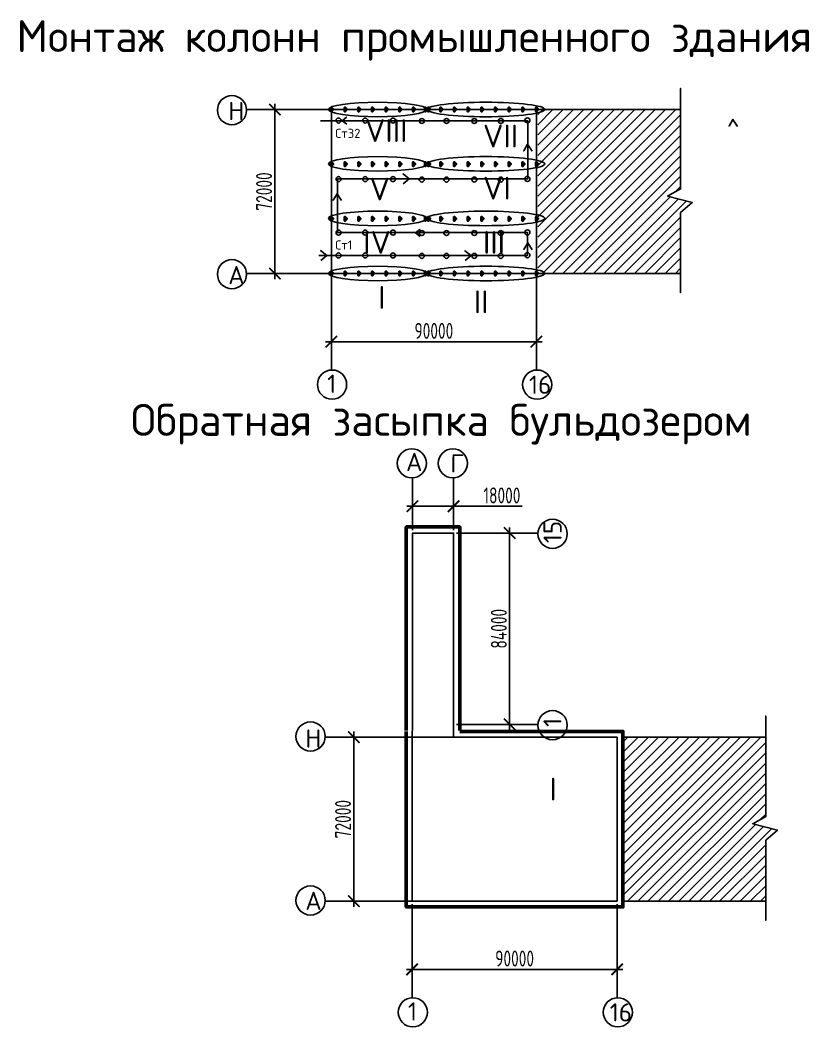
# Paper-space layout 'захватки' of a CAD drawing. Header units: millimetres. Extents: x 42 to 1165, y 6 to 801.
# Drawn here: x 273.7 to 446.8, y 24.1 to 245.1 of the extents above; entities that cross this region are included whole.
import ezdxf

# ---------------------------------------------------------------- set-up
doc = ezdxf.new("R2010")
doc.units = ezdxf.units.MM
doc.header["$LTSCALE"] = 0.5
doc.layers.add('размеры', color=7, linetype='Continuous')
doc.layers.add('тонкие', color=7, linetype='Continuous')
doc.layers.add('ТОЛСТЫЕ', color=1, linetype='Continuous', lineweight=50)
doc.layers.add('ТОНКИЕе', color=7, linetype='Continuous', lineweight=25)
doc.styles.add('Наклонный', font='isocpeur.ttf', dxfattribs={"width": 0.7, "height": 3.5})
doc.styles.add('Наклонный 5', font='isocpeur.ttf', dxfattribs={"height": 7})
doc.dimstyles.new('СТРОИТЕЛЬНЫЙ', dxfattribs={"dimtxt": 3.5, "dimasz": 2.5, "dimexe": 1.25, "dimexo": 0.625, "dimtad": 1, "dimdec": 0, "dimlfac": 500, "dimdsep": 46, "dimtxsty": 'Наклонный', "dimblk1": 'ARCHTICK', "dimblk2": 'ARCHTICK', "dimsah": 1, "dimcen": 0, "dimdle": 1.25, "dimadec": 0, "dimazin": 0, "dimtfac": 0.75, "dimtdec": 0, "dimtmove": 0, "dimatfit": 3, "dimldrblk": 'ARCHTICK', "dimfxl": 1, "dimtolj": 1, "dimtzin": 0, "dimarcsym": 0})

# ---------------------------------------------------------------- blocks, each defined once
blk = doc.blocks.new('_ArchTick')
at = {"color": 0, "linetype": 'ByBlock', "const_width": 0.15}
blk.add_lwpolyline([(-0.5, -0.5), (0.5, 0.5)], dxfattribs=at)
blk = doc.blocks.new('*D749')
at = {"layer": 'Defpoints', "color": 0}
for p in [(342.04, 189.45), (387.04, 189.45), (387.04, 174.48)]:
    blk.add_point(p, dxfattribs=at)
at = {"layer": 'размеры', "color": 0, "lineweight": -2}
for p, q in [((342.04, 188.83), (342.04, 173.23)), ((387.04, 188.83), (387.04, 173.23)), ((340.79, 174.48), (388.29, 174.48))]:
    blk.add_line(p, q, dxfattribs=at)
at = {"layer": 'размеры', "color": 0, "lineweight": -2, "xscale": 2.5, "yscale": 2.5, "zscale": 2.5, "rotation": 180}
blk.add_blockref('_ArchTick', (342.04, 174.48), dxfattribs=at)
at = {"layer": 'размеры', "color": 0, "lineweight": -2, "xscale": 2.5, "yscale": 2.5, "zscale": 2.5}
blk.add_blockref('_ArchTick', (387.04, 174.48), dxfattribs=at)
at = {"layer": 'размеры', "color": 0, "insert": (364.54, 176.86), "char_height": 3.5, "attachment_point": 5, "style": 'Наклонный'}
blk.add_mtext('\\A1;90000', dxfattribs=at)
blk = doc.blocks.new('*D750')
at = {"layer": 'Defpoints', "color": 0}
for p in [(359.76, 51.67), (404.76, 51.67), (404.76, 36.69)]:
    blk.add_point(p, dxfattribs=at)
at = {"layer": 'размеры', "color": 0, "lineweight": -2}
for p, q in [((359.76, 51.04), (359.76, 35.44)), ((404.76, 51.04), (404.76, 35.44)), ((358.51, 36.69), (406.01, 36.69))]:
    blk.add_line(p, q, dxfattribs=at)
at = {"layer": 'размеры', "color": 0, "lineweight": -2, "xscale": 2.5, "yscale": 2.5, "zscale": 2.5, "rotation": 180}
blk.add_blockref('_ArchTick', (359.76, 36.69), dxfattribs=at)
at = {"layer": 'размеры', "color": 0, "lineweight": -2, "xscale": 2.5, "yscale": 2.5, "zscale": 2.5}
blk.add_blockref('_ArchTick', (404.76, 36.69), dxfattribs=at)
at = {"layer": 'размеры', "color": 0, "insert": (382.26, 39.07), "char_height": 3.5, "attachment_point": 5, "style": 'Наклонный'}
blk.add_mtext('\\A1;90000', dxfattribs=at)
blk = doc.blocks.new('*D751')
at = {"layer": 'Defpoints', "color": 0}
for p in [(342.04, 225.45), (329.65, 189.45), (342.04, 189.45)]:
    blk.add_point(p, dxfattribs=at)
at = {"layer": 'размеры', "color": 0, "lineweight": -2}
for p, q in [((341.42, 225.45), (328.4, 225.45)), ((329.65, 226.7), (329.65, 188.2)), ((341.42, 189.45), (328.4, 189.45))]:
    blk.add_line(p, q, dxfattribs=at)
at = {"layer": 'размеры', "color": 0, "lineweight": -2, "xscale": 2.5, "yscale": 2.5, "zscale": 2.5}
for p, rotation in [((329.65, 225.45), 90), ((329.65, 189.45), 270)]:
    blk.add_blockref('_ArchTick', p, dxfattribs=dict(at, rotation=rotation))
at = {"layer": 'размеры', "color": 0, "insert": (327.27, 207.45), "char_height": 3.5, "attachment_point": 5, "rotation": 90, "style": 'Наклонный'}
blk.add_mtext('\\A1;72000', dxfattribs=at)
blk = doc.blocks.new('*D781')
at = {"layer": 'Defpoints', "color": 0}
for p in [(368.86, 132.47), (368.86, 90.47), (381.17, 90.47)]:
    blk.add_point(p, dxfattribs=at)
at = {"layer": 'размеры', "color": 0, "lineweight": -2}
for p, q in [((381.17, 133.72), (381.17, 89.22)), ((369.48, 132.47), (382.42, 132.47)), ((369.48, 90.47), (382.42, 90.47))]:
    blk.add_line(p, q, dxfattribs=at)
at = {"layer": 'размеры', "color": 0, "lineweight": -2, "xscale": 2.5, "yscale": 2.5, "zscale": 2.5}
for p, rotation in [((381.17, 132.47), 90), ((381.17, 90.47), 270)]:
    blk.add_blockref('_ArchTick', p, dxfattribs=dict(at, rotation=rotation))
at = {"layer": 'размеры', "color": 0, "insert": (378.8, 111.47), "char_height": 3.5, "attachment_point": 5, "rotation": 90, "style": 'Наклонный'}
blk.add_mtext('\\A1;84000', dxfattribs=at)
blk = doc.blocks.new('*D782')
at = {"layer": 'Defpoints', "color": 0}
for p in [(368.86, 138.36), (359.86, 132.47), (368.86, 132.47)]:
    blk.add_point(p, dxfattribs=at)
at = {"layer": 'размеры', "color": 0, "lineweight": -2}
for p, q in [((359.86, 133.09), (359.86, 139.61)), ((368.86, 133.09), (368.86, 139.61)), ((358.61, 138.36), (368.86, 138.36)), ((368.86, 138.36), (383.91, 138.36))]:
    blk.add_line(p, q, dxfattribs=at)
at = {"layer": 'размеры', "color": 0, "lineweight": -2, "xscale": 2.5, "yscale": 2.5, "zscale": 2.5, "rotation": 180}
blk.add_blockref('_ArchTick', (359.86, 138.36), dxfattribs=at)
at = {"layer": 'размеры', "color": 0, "lineweight": -2, "xscale": 2.5, "yscale": 2.5, "zscale": 2.5}
blk.add_blockref('_ArchTick', (368.86, 138.36), dxfattribs=at)
at = {"layer": 'размеры', "color": 0, "insert": (379.48, 140.73), "char_height": 3.5, "attachment_point": 5, "style": 'Наклонный'}
blk.add_mtext('\\A1;18000', dxfattribs=at)
blk = doc.blocks.new('*D783')
at = {"layer": 'Defpoints', "color": 0}
for p in [(346.98, 87.67), (404.8, 87.67), (404.8, 51.67)]:
    blk.add_point(p, dxfattribs=at)
at = {"layer": 'размеры', "color": 0, "lineweight": -2}
for p, q in [((346.98, 50.42), (346.98, 88.92)), ((404.17, 87.67), (345.73, 87.67)), ((404.17, 51.67), (345.73, 51.67))]:
    blk.add_line(p, q, dxfattribs=at)
at = {"layer": 'размеры', "color": 0, "lineweight": -2, "xscale": 2.5, "yscale": 2.5, "zscale": 2.5}
for p, rotation in [((346.98, 87.67), 90), ((346.98, 51.67), 270)]:
    blk.add_blockref('_ArchTick', p, dxfattribs=dict(at, rotation=rotation))
at = {"layer": 'размеры', "color": 0, "insert": (344.61, 69.67), "char_height": 3.5, "attachment_point": 5, "rotation": 90, "style": 'Наклонный'}
blk.add_mtext('\\A1;72000', dxfattribs=at)

psp = doc.layouts.new('захватки')

# ---------------------------------------------------------------- hatches: boundary and pattern name
at = {"layer": 'тонкие', "transparency": 33554687}
h = psp.add_hatch(dxfattribs=at)
h.set_pattern_fill('ANSI31', scale=0.5)
h.set_pattern_definition([(45, (-1.9475, -364.7412), (-1.122532, 1.122532), [])])
h.paths.add_polyline_path([(418.6854, 225.4537), (418.4476, 225.4537), (387.3426, 225.4537), (387.3426, 189.4537), (418.6854, 189.4537), (418.6854, 202.8121), (421.2423, 205.0658), (415.8361, 206.4621), (418.6854, 208.0114)])
h = psp.add_hatch(dxfattribs=at)
h.set_pattern_fill('ANSI31', scale=0.5)
h.set_pattern_definition([(45, (16.7377, -502.5295), (-1.122532, 1.122532), [])])
h.paths.add_polyline_path([(437.3706, 87.6654), (437.1328, 87.6654), (406.0278, 87.6654), (406.0278, 51.6654), (437.3706, 51.6654), (437.3706, 65.0238), (439.9275, 67.2775), (434.5214, 68.6738), (437.3706, 70.2231)])

# ---------------------------------------------------------------- linework, layer by layer
at = {"layer": 'ТОЛСТЫЕ', "color": 0}
for points in [[(342.0426, 225.4537), (342.0426, 225.7537), (342.0426, 225.1537), (342.0426, 225.4537), (342.3426, 225.4537), (341.7426, 225.4537)], [(345.0426, 225.4537), (345.0426, 225.7537), (345.0426, 225.1537), (345.0426, 225.4537), (345.3426, 225.4537), (344.7426, 225.4537)], [(348.0426, 225.4537), (348.0426, 225.7537), (348.0426, 225.1537), (348.0426, 225.4537), (348.3426, 225.4537), (347.7426, 225.4537)], [(351.0426, 225.4537), (351.0426, 225.7537), (351.0426, 225.1537), (351.0426, 225.4537), (351.3426, 225.4537), (350.7426, 225.4537)], [(354.0426, 225.4537), (354.0426, 225.7537), (354.0426, 225.1537), (354.0426, 225.4537), (354.3426, 225.4537), (353.7426, 225.4537)], [(357.0426, 225.4537), (357.0426, 225.7537), (357.0426, 225.1537), (357.0426, 225.4537), (357.3426, 225.4537), (356.7426, 225.4537)], [(360.0426, 225.4537), (360.0426, 225.7537), (360.0426, 225.1537), (360.0426, 225.4537), (360.3426, 225.4537), (359.7426, 225.4537)], [(362.6725, 225.4537), (362.6725, 225.7537), (362.6725, 225.1537), (362.6725, 225.4537), (362.9725, 225.4537), (362.3725, 225.4537)], [(363.3476, 225.4537), (363.3476, 225.7537), (363.3476, 225.1537), (363.3476, 225.4537), (363.6476, 225.4537), (363.0476, 225.4537)], [(366.0426, 225.4537), (366.0426, 225.7537), (366.0426, 225.1537), (366.0426, 225.4537), (366.3426, 225.4537), (365.7426, 225.4537)], [(369.0426, 225.4537), (369.0426, 225.7537), (369.0426, 225.1537), (369.0426, 225.4537), (369.3426, 225.4537), (368.7426, 225.4537)], [(372.0426, 225.4537), (372.0426, 225.7537), (372.0426, 225.1537), (372.0426, 225.4537), (372.3426, 225.4537), (371.7426, 225.4537)], [(375.0426, 225.4537), (375.0426, 225.7537), (375.0426, 225.1537), (375.0426, 225.4537), (375.3426, 225.4537), (374.7426, 225.4537)], [(378.0426, 225.4537), (378.0426, 225.7537), (378.0426, 225.1537), (378.0426, 225.4537), (378.3426, 225.4537), (377.7426, 225.4537)], [(381.0426, 225.4537), (381.0426, 225.7537), (381.0426, 225.1537), (381.0426, 225.4537), (381.3426, 225.4537), (380.7426, 225.4537)], [(384.0426, 225.4537), (384.0426, 225.7537), (384.0426, 225.1537), (384.0426, 225.4537), (384.3426, 225.4537), (383.7426, 225.4537)], [(387.0426, 225.4537), (387.0426, 225.7537), (387.0426, 225.1537), (387.0426, 225.4537), (387.3426, 225.4537), (386.7426, 225.4537)], [(342.0426, 213.4537), (342.0426, 213.7537), (342.0426, 213.1537), (342.0426, 213.4537), (342.3426, 213.4537), (341.7426, 213.4537)], [(345.0426, 213.4537), (345.0426, 213.7537), (345.0426, 213.1537), (345.0426, 213.4537), (345.3426, 213.4537), (344.7426, 213.4537)], [(348.0426, 213.4537), (348.0426, 213.7537), (348.0426, 213.1537), (348.0426, 213.4537), (348.3426, 213.4537), (347.7426, 213.4537)], [(351.0426, 213.4537), (351.0426, 213.7537), (351.0426, 213.1537), (351.0426, 213.4537), (351.3426, 213.4537), (350.7426, 213.4537)], [(354.0426, 213.4537), (354.0426, 213.7537), (354.0426, 213.1537), (354.0426, 213.4537), (354.3426, 213.4537), (353.7426, 213.4537)], [(357.0426, 213.4537), (357.0426, 213.7537), (357.0426, 213.1537), (357.0426, 213.4537), (357.3426, 213.4537), (356.7426, 213.4537)], [(360.0426, 213.4537), (360.0426, 213.7537), (360.0426, 213.1537), (360.0426, 213.4537), (360.3426, 213.4537), (359.7426, 213.4537)], [(362.6725, 213.4537), (362.6725, 213.7537), (362.6725, 213.1537), (362.6725, 213.4537), (362.9725, 213.4537), (362.3725, 213.4537)], [(363.3476, 213.4537), (363.3476, 213.7537), (363.3476, 213.1537), (363.3476, 213.4537), (363.6476, 213.4537), (363.0476, 213.4537)], [(366.0426, 213.4537), (366.0426, 213.7537), (366.0426, 213.1537), (366.0426, 213.4537), (366.3426, 213.4537), (365.7426, 213.4537)], [(369.0426, 213.4537), (369.0426, 213.7537), (369.0426, 213.1537), (369.0426, 213.4537), (369.3426, 213.4537), (368.7426, 213.4537)], [(372.0426, 213.4537), (372.0426, 213.7537), (372.0426, 213.1537), (372.0426, 213.4537), (372.3426, 213.4537), (371.7426, 213.4537)], [(375.0426, 213.4537), (375.0426, 213.7537), (375.0426, 213.1537), (375.0426, 213.4537), (375.3426, 213.4537), (374.7426, 213.4537)], [(378.0426, 213.4537), (378.0426, 213.7537), (378.0426, 213.1537), (378.0426, 213.4537), (378.3426, 213.4537), (377.7426, 213.4537)], [(381.0426, 213.4537), (381.0426, 213.7537), (381.0426, 213.1537), (381.0426, 213.4537), (381.3426, 213.4537), (380.7426, 213.4537)], [(384.0426, 213.4537), (384.0426, 213.7537), (384.0426, 213.1537), (384.0426, 213.4537), (384.3426, 213.4537), (383.7426, 213.4537)], [(387.0426, 213.4537), (387.0426, 213.7537), (387.0426, 213.1537), (387.0426, 213.4537), (387.3426, 213.4537), (386.7426, 213.4537)], [(342.0426, 201.4537), (342.0426, 201.7537), (342.0426, 201.1537), (342.0426, 201.4537), (342.3426, 201.4537), (341.7426, 201.4537)], [(345.0426, 201.4537), (345.0426, 201.7537), (345.0426, 201.1537), (345.0426, 201.4537), (345.3426, 201.4537), (344.7426, 201.4537)], [(348.0426, 201.4537), (348.0426, 201.7537), (348.0426, 201.1537), (348.0426, 201.4537), (348.3426, 201.4537), (347.7426, 201.4537)], [(351.0426, 201.4537), (351.0426, 201.7537), (351.0426, 201.1537), (351.0426, 201.4537), (351.3426, 201.4537), (350.7426, 201.4537)], [(354.0426, 201.4537), (354.0426, 201.7537), (354.0426, 201.1537), (354.0426, 201.4537), (354.3426, 201.4537), (353.7426, 201.4537)], [(357.0426, 201.4537), (357.0426, 201.7537), (357.0426, 201.1537), (357.0426, 201.4537), (357.3426, 201.4537), (356.7426, 201.4537)], [(360.0426, 201.4537), (360.0426, 201.7537), (360.0426, 201.1537), (360.0426, 201.4537), (360.3426, 201.4537), (359.7426, 201.4537)], [(362.6725, 201.4537), (362.6725, 201.7537), (362.6725, 201.1537), (362.6725, 201.4537), (362.9725, 201.4537), (362.3725, 201.4537)], [(363.3476, 201.4537), (363.3476, 201.7537), (363.3476, 201.1537), (363.3476, 201.4537), (363.6476, 201.4537), (363.0476, 201.4537)], [(366.0426, 201.4537), (366.0426, 201.7537), (366.0426, 201.1537), (366.0426, 201.4537), (366.3426, 201.4537), (365.7426, 201.4537)], [(369.0426, 201.4537), (369.0426, 201.7537), (369.0426, 201.1537), (369.0426, 201.4537), (369.3426, 201.4537), (368.7426, 201.4537)], [(372.0426, 201.4537), (372.0426, 201.7537), (372.0426, 201.1537), (372.0426, 201.4537), (372.3426, 201.4537), (371.7426, 201.4537)], [(375.0426, 201.4537), (375.0426, 201.7537), (375.0426, 201.1537), (375.0426, 201.4537), (375.3426, 201.4537), (374.7426, 201.4537)], [(378.0426, 201.4537), (378.0426, 201.7537), (378.0426, 201.1537), (378.0426, 201.4537), (378.3426, 201.4537), (377.7426, 201.4537)], [(381.0426, 201.4537), (381.0426, 201.7537), (381.0426, 201.1537), (381.0426, 201.4537), (381.3426, 201.4537), (380.7426, 201.4537)], [(384.0426, 201.4537), (384.0426, 201.7537), (384.0426, 201.1537), (384.0426, 201.4537), (384.3426, 201.4537), (383.7426, 201.4537)], [(387.0426, 201.4537), (387.0426, 201.7537), (387.0426, 201.1537), (387.0426, 201.4537), (387.3426, 201.4537), (386.7426, 201.4537)], [(342.0426, 189.4537), (342.0426, 189.7537), (342.0426, 189.1537), (342.0426, 189.4537), (342.3426, 189.4537), (341.7426, 189.4537)], [(345.0426, 189.4537), (345.0426, 189.7537), (345.0426, 189.1537), (345.0426, 189.4537), (345.3426, 189.4537), (344.7426, 189.4537)], [(348.0426, 189.4537), (348.0426, 189.7537), (348.0426, 189.1537), (348.0426, 189.4537), (348.3426, 189.4537), (347.7426, 189.4537)], [(351.0426, 189.4537), (351.0426, 189.7537), (351.0426, 189.1537), (351.0426, 189.4537), (351.3426, 189.4537), (350.7426, 189.4537)], [(354.0426, 189.4537), (354.0426, 189.7537), (354.0426, 189.1537), (354.0426, 189.4537), (354.3426, 189.4537), (353.7426, 189.4537)], [(357.0426, 189.4537), (357.0426, 189.7537), (357.0426, 189.1537), (357.0426, 189.4537), (357.3426, 189.4537), (356.7426, 189.4537)], [(360.0426, 189.4537), (360.0426, 189.7537), (360.0426, 189.1537), (360.0426, 189.4537), (360.3426, 189.4537), (359.7426, 189.4537)], [(362.6725, 189.4537), (362.6725, 189.7537), (362.6725, 189.1537), (362.6725, 189.4537), (362.9725, 189.4537), (362.3725, 189.4537)], [(363.3476, 189.4537), (363.3476, 189.7537), (363.3476, 189.1537), (363.3476, 189.4537), (363.6476, 189.4537), (363.0476, 189.4537)], [(366.0426, 189.4537), (366.0426, 189.7537), (366.0426, 189.1537), (366.0426, 189.4537), (366.3426, 189.4537), (365.7426, 189.4537)], [(369.0426, 189.4537), (369.0426, 189.7537), (369.0426, 189.1537), (369.0426, 189.4537), (369.3426, 189.4537), (368.7426, 189.4537)], [(372.0426, 189.4537), (372.0426, 189.7537), (372.0426, 189.1537), (372.0426, 189.4537), (372.3426, 189.4537), (371.7426, 189.4537)], [(375.0426, 189.4537), (375.0426, 189.7537), (375.0426, 189.1537), (375.0426, 189.4537), (375.3426, 189.4537), (374.7426, 189.4537)], [(378.0426, 189.4537), (378.0426, 189.7537), (378.0426, 189.1537), (378.0426, 189.4537), (378.3426, 189.4537), (377.7426, 189.4537)], [(381.0426, 189.4537), (381.0426, 189.7537), (381.0426, 189.1537), (381.0426, 189.4537), (381.3426, 189.4537), (380.7426, 189.4537)], [(384.0426, 189.4537), (384.0426, 189.7537), (384.0426, 189.1537), (384.0426, 189.4537), (384.3426, 189.4537), (383.7426, 189.4537)], [(387.0426, 189.4537), (387.0426, 189.7537), (387.0426, 189.1537), (387.0426, 189.4537), (387.3426, 189.4537), (386.7426, 189.4537)], [(358.4878, 90.4683), (358.4878, 90.4683), (358.4878, 132.4683), (358.4878, 133.8383), (368.8578, 133.8383), (370.2278, 133.8383), (370.2278, 90.4683), (370.2278, 89.0983)], [(358.4878, 89.0983), (358.4878, 90.4683)], [(358.4878, 51.6654), (358.4878, 51.6654), (358.4878, 87.6654), (358.4878, 88.9354), (358.4878, 88.9354)], [(370.2278, 88.9354), (404.7578, 88.9354), (406.0278, 88.9354), (406.0278, 51.6654), (406.0278, 50.3954), (358.4878, 50.3954), (358.4878, 51.6654)]]:
    psp.add_lwpolyline(points, dxfattribs=at)
at = {"layer": 'ТОНКИЕе', "color": 0}
for points in [[(387.3426, 189.4537), (418.6854, 189.4537), (418.6854, 185.2329), (418.6854, 202.8121), (421.2423, 205.0658), (415.8361, 206.4621), (418.6854, 208.0114), (418.6854, 230.0937), (418.6854, 225.4537), (418.4476, 225.4537)], [(329.6488, 225.4537), (323.424, 225.4537)], [(342.0426, 189.4537), (387.0426, 189.4537), (387.0426, 225.4537), (342.0426, 225.4537), (342.0426, 189.4537)], [(387.3426, 225.4537), (418.4476, 225.4537)], [(329.6488, 189.4537), (323.424, 189.4537)], [(342.0426, 174.4806), (342.0426, 168.2559)], [(387.0426, 174.4806), (387.0426, 168.2559)], [(359.8578, 138.3579), (359.8578, 144.5827)], [(368.8578, 138.3579), (368.8578, 144.5827)], [(359.8578, 90.4683), (359.8578, 132.4683), (368.8578, 132.4683), (368.8578, 90.4683)], [(381.1723, 132.4683), (387.397, 132.4683)], [(406.0278, 51.6654), (437.3706, 51.6654), (437.3706, 47.4446), (437.3706, 65.0238), (439.9275, 67.2775), (434.5214, 68.6738), (437.3706, 70.2231), (437.3706, 92.3054), (437.3706, 87.6654), (437.1328, 87.6654)], [(359.8578, 90.4683), (359.7578, 87.6654)], [(368.8578, 90.4683), (368.8578, 87.6654)], [(381.1723, 90.4683), (387.397, 90.4683)], [(340.7597, 87.6654), (346.9844, 87.6654)], [(359.7578, 51.6654), (404.7578, 51.6654), (404.7578, 87.6654), (368.8578, 87.6654)], [(359.7578, 87.6654), (359.7578, 51.6654)], [(406.0278, 87.6654), (437.1328, 87.6654)], [(340.7597, 51.6654), (346.9844, 51.6654)], [(359.7578, 36.6923), (359.7578, 30.4676)], [(404.7578, 36.6923), (404.7578, 30.4676)]]:
    psp.add_lwpolyline(points, dxfattribs=at)
at = {"layer": 'ТОНКИЕе', "color": 1}
for points in [[(344.4125, 222.9997), (345.3616, 223.7715), (344.4125, 222.9997), (345.4336, 222.2519)], [(430.1778, 223.2605), (429.3208, 221.8247), (430.1778, 223.2605), (431.1827, 221.7431)], [(385.181, 210.2306), (385.181, 222.9495), (339.6325, 222.9495)], [(385.1117, 217.8095), (384.2547, 216.3737), (385.1117, 217.8095), (386.1166, 216.2921)], [(339.2739, 193.4337), (385.102, 193.4337), (385.102, 198.429), (343.3684, 198.429), (343.3684, 210.2306), (385.181, 210.2306)], [(359.1503, 210.2264), (357.7781, 211.3062), (359.1503, 210.2264), (357.8104, 209.1453)], [(343.2946, 206.9756), (342.4375, 205.5398), (343.2946, 206.9756), (344.2995, 205.4583)], [(360.5425, 198.3455), (361.4916, 199.1173), (360.5425, 198.3455), (361.5636, 197.5977)], [(341.0507, 193.4188), (339.6785, 194.4986), (341.0507, 193.4188), (339.7108, 192.3377)], [(385.1374, 196.1723), (384.2804, 194.7365), (385.1374, 196.1723), (386.1423, 194.6549)], [(372.7122, 193.3679), (371.3401, 194.4477), (372.7122, 193.3679), (371.3724, 192.2868)]]:
    psp.add_lwpolyline(points, dxfattribs=at)
at = {"layer": 'ТОНКИЕе', "color": 0}
for centre in [(320.2278, 225.2979), (320.2278, 189.2979), (342.1983, 165.0597), (387.1983, 165.0597), (359.702, 147.7789), (368.702, 147.7789), (390.5932, 132.3126), (390.5932, 90.3126), (337.4806, 87.8212), (337.4806, 51.8212), (359.9136, 27.2714), (404.9136, 27.2714)]:
    psp.add_circle(centre, 3.2, dxfattribs=at)
at = {"layer": 'ТОНКИЕе', "color": 1}
for centre in [(343.6198, 223.0251), (349.4752, 223.0251), (355.5667, 223.0251), (361.8906, 222.9262), (367.3044, 222.9262), (373.4115, 222.9262), (379.2214, 222.9262), (385.0664, 223.0651), (343.6198, 210.1732), (349.4752, 210.1732), (355.5667, 210.1732), (361.8906, 210.0743), (367.3044, 210.0743), (373.4115, 210.0743), (379.2214, 210.0743), (385.0664, 210.2132), (343.6198, 198.4309), (349.4752, 198.4309), (355.5667, 198.4309), (385.0664, 198.4709), (361.8906, 198.332), (367.3044, 198.332), (373.4115, 198.332), (379.2214, 198.332), (343.6198, 193.4194), (349.4752, 193.4194), (355.5667, 193.4194), (361.8906, 193.3205), (367.3044, 193.3205), (373.4115, 193.3205), (379.2214, 193.3205), (385.0664, 193.4594)]:
    psp.add_circle(centre, 0.5427, dxfattribs=at)
at = {"layer": 'ТОНКИЕе', "color": 0}
for centre, major_axis, ratio in [((352.1854, 225.4542), (-10.7876, 0), 0.14820647), ((375.9624, 225.4542), (-12.9203, 0), 0.12374216), ((352.1854, 213.5186), (-10.7876, 0), 0.14820647), ((375.9624, 213.5186), (-12.9203, 0), 0.12374216), ((352.1854, 201.5443), (-10.7876, 0), 0.14820647), ((375.9624, 201.5443), (-12.9203, 0), 0.12374216), ((352.1854, 189.4537), (-10.7876, 0), 0.14820647), ((375.9624, 189.4537), (-12.9203, 0), 0.12374216)]:
    psp.add_ellipse(centre, major_axis=major_axis, ratio=ratio, dxfattribs=at)

# ---------------------------------------------------------------- texts
at = {"layer": 'ТОНКИЕе', "color": 0, "attachment_point": 1, "style": 'Наклонный 5'}
for s, width, insert, char_height in [('{\\Q0;Монтаж колонн промышленного здания}', 660.87029, (272.9555, 245.0658), 7), ('{\\Q0;Н}', 1.852732, (319.3969, 227.1046), 4), ('{\\Q0;VIII}', 12.735677, (349.393, 223.3305), 5), ('{\\Q0;VII}', 12.735677, (375.3007, 222.1267), 5), ('{\\Q0;V}', 12.735677, (350.3972, 210.4903), 5), ('{\\Q0;VI}', 12.735677, (375.3007, 210.691), 5), ('{\\Q0;IV}', 12.735677, (349.0084, 198.783), 5), ('{\\Q0;III}', 12.735677, (375.3177, 198.783), 5), ('{\\Q0;А}', 1.852732, (319.3969, 191.1046), 4), ('{\\Q0;I}', 12.735677, (352.3087, 186.7054), 5), ('{\\Q0;II}', 12.735677, (373.3094, 185.7422), 5), ('{\\Q0;1}', 1.852732, (341.1289, 167.2458), 4), ('{\\Q0;16}', 1.852732, (385.4063, 167.0358), 4), ('{\\Q0;Обратная засыпка бульдозером}', 660.87029, (298.0484, 160.812), 7), ('{\\Q0;Н}', 1.852732, (336.3191, 89.3794), 4), ('{\\Q0;I}', 12.735677, (389.9016, 78.7618), 5), ('{\\Q0;А}', 1.852732, (336.3163, 53.7441), 4), ('{\\Q0;1}', 1.852732, (358.8441, 29.4575), 4), ('{\\Q0;16}', 1.852732, (403.1216, 29.2475), 4)]:
    psp.add_mtext_dynamic_manual_height_columns(s, width=width, gutter_width=35, heights=[0], dxfattribs=dict(at, insert=insert, char_height=char_height))
at = {"layer": 'ТОНКИЕе', "char_height": 2, "attachment_point": 1, "style": 'Наклонный 5'}
for s, insert in [('Ст32', (342.9054, 221.2251)), ('Ст1', (342.9054, 196.7109))]:
    psp.add_mtext_dynamic_manual_height_columns(s, width=2.31845, gutter_width=35, heights=[0], dxfattribs=dict(at, insert=insert))
at = {"layer": 'ТОНКИЕе', "color": 0, "char_height": 4, "style": 'Наклонный 5'}
for s, width, insert, attachment_point, rotation in [('{\\Q0;А}', 1.852732, (358.4487, 150.105), 1, 359.655208), ('{\\Q0;Г}', 1.852732, (368.1628, 149.7645), 1, 359.655208), ('{\\Q0;15}', 4, (392.5957, 130.245), 7, 90), ('{\\Q0;1}', 1.852732, (392.5719, 89.9158), 7, 90)]:
    psp.add_mtext_dynamic_manual_height_columns(s, width=width, gutter_width=35, heights=[0], dxfattribs=dict(at, insert=insert, attachment_point=attachment_point, rotation=rotation))

# ---------------------------------------------------------------- dimensions: what is measured, and where the dimension line sits
at = {"layer": 'размеры', "color": 0}
for base, p1, p2, text, picture, middle in [((329.6488, 189.4537), (342.0426, 225.4537), (342.0426, 189.4537), '72000', '*D751', (327.2738, 207.4537)), ((381.1723, 90.4683), (368.8578, 132.4683), (368.8578, 90.4683), '84000', '*D781', (378.7973, 111.4683))]:
    dim = psp.add_linear_dim(base=base, p1=p1, p2=p2, angle=90, text=text, dimstyle='СТРОИТЕЛЬНЫЙ', dxfattribs=at)
    dim.commit()
    dim.dimension.update_dxf_attribs({"geometry": picture, "text_midpoint": middle})
for base, p1, p2, picture, middle in [((387.0426, 174.4806), (342.0426, 189.4537), (387.0426, 189.4537), '*D749', (364.5426, 176.8556)), ((404.7578, 36.6923), (359.7578, 51.6654), (404.7578, 51.6654), '*D750', (382.2578, 39.0673))]:
    dim = psp.add_linear_dim(base=base, p1=p1, p2=p2, text='90000', dimstyle='СТРОИТЕЛЬНЫЙ', dxfattribs=at)
    dim.commit()
    dim.dimension.update_dxf_attribs({"geometry": picture, "text_midpoint": middle})
dim = psp.add_linear_dim(base=(368.8578, 138.3579), p1=(359.8578, 132.4683), p2=(368.8578, 132.4683), text='18000', dimstyle='СТРОИТЕЛЬНЫЙ', dxfattribs=at)
dim.commit()
dim.dimension.update_dxf_attribs({"geometry": '*D782', "text_midpoint": (379.4828, 138.3579), "dimtype": 160})
dim = psp.add_linear_dim(base=(346.9844, 87.6654), p1=(404.7981, 51.6654), p2=(404.7981, 87.6654), angle=90, text='72000', dimstyle='СТРОИТЕЛЬНЫЙ', dxfattribs=at)
dim.commit()
dim.dimension.update_dxf_attribs({"geometry": '*D783', "text_midpoint": (346.9844, 69.6654), "dimtype": 160})

doc.saveas('drawing.dxf')
